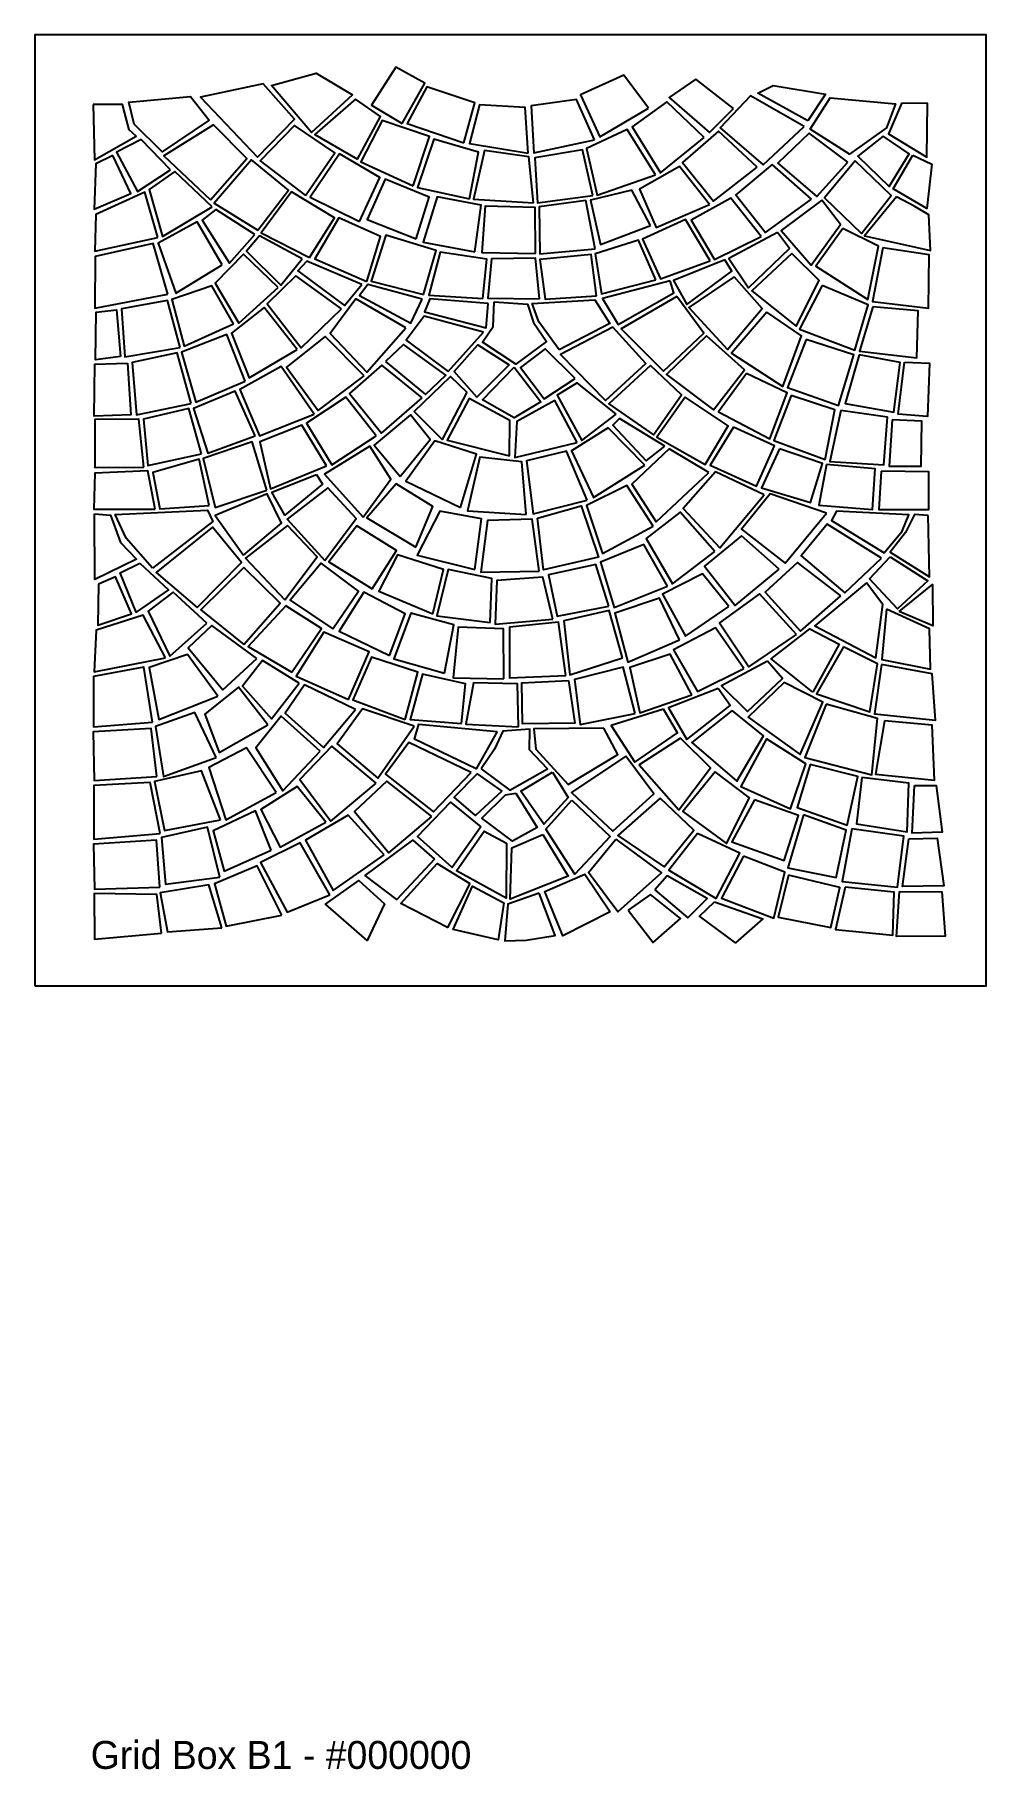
# Model space of a CAD drawing. Header units: metres. Extents: x -20 to 320, y 0 to 620.
import ezdxf

# ---------------------------------------------------------------- set-up
doc = ezdxf.new("R2010")
doc.units = ezdxf.units.M

msp = doc.modelspace()

# ---------------------------------------------------------------- linework, layer by layer
at = {"color": 8}
msp.add_lwpolyline([(-20, 280), (320, 280), (320, 620), (-20, 620), (-20, 280)], dxfattribs=at)
at = {"color": 0}
for points in [[(111.3, 588.23), (119.37, 602.66), (109.04, 608.44), (100.37, 594.82)], [(59.55, 576.16), (72.88, 589.77), (61.68, 602.48), (39.28, 597.61)], [(93.52, 598.54), (78.91, 585.05), (64.57, 601.89), (80.62, 606.23)], [(199.36, 593.78), (190.48, 605.52), (175.05, 598.54), (181.86, 583.48)], [(229.63, 593.67), (216.21, 604.14), (206.75, 597.58), (221.05, 585.09)], [(256.25, 589.24), (238.43, 599.09), (243.88, 601.82), (262.55, 598.68)], [(42.39, 589.47), (25.53, 578.09), (15.54, 587.97), (13.61, 595.92), (35.62, 597.85)], [(95.35, 575.54), (103.54, 590.75), (94.63, 596.99), (80.03, 584.28)], [(133.31, 581.36), (137.2, 595.59), (120.15, 601.36), (113.06, 588.23)], [(180.03, 582.4), (173.57, 596.79), (157.33, 594.51), (158.34, 577.79)], [(219.23, 583.26), (205.8, 596.04), (193.48, 587.09), (203.55, 570.59)], [(254.88, 587.18), (235.76, 598.19), (224.92, 586.7), (240.28, 573.42)], [(257.02, 586.22), (264.23, 597.46), (287.55, 595.28), (284.36, 586.72), (271.11, 577.33)], [(299.05, 595.56), (289.66, 595.43), (285.1, 584.56), (298.79, 576.23)], [(0.93, 595), (1.36, 575.25), (16.24, 583.68), (13.72, 585.99), (11.42, 595)], [(115.28, 565.99), (121, 583.63), (104.19, 589.29), (96.52, 574.58)], [(156.3, 577.68), (155.26, 593.98), (138.94, 594.92), (135.32, 581.09)], [(42.85, 560.98), (55.74, 575.75), (43.89, 587.78), (26.1, 576.69)], [(76.81, 562.56), (87.18, 577.81), (72.87, 587.58), (60.53, 574.88)], [(201.83, 569.95), (191.63, 586.05), (177.1, 579.37), (181, 562.65)], [(238.1, 572.58), (224.27, 585.52), (211.5, 574.35), (222.5, 560.5)], [(270.48, 574.43), (256.72, 584.83), (245.48, 574.09), (259.41, 562.18)], [(283.11, 583.77), (274.12, 576.52), (285.33, 565.78), (292.48, 577.46)], [(7.97, 576.83), (1.79, 573.83), (1.25, 557.64), (14.33, 563.26)], [(28.5, 571.74), (18.09, 582.48), (9.26, 577.95), (16.73, 563.95)], [(96.1, 553.2), (103.32, 568.94), (88.86, 577.44), (78.44, 561.93)], [(135.36, 561.37), (138.59, 578), (122.58, 582.6), (116.8, 565.35)], [(158.24, 559.85), (156.52, 576.39), (140.68, 578.65), (136.79, 561.18)], [(179.39, 562.54), (175.74, 578.86), (158.67, 575.96), (159.63, 559.85)], [(293.72, 576.91), (300.52, 573.68), (298.8, 557.81), (286.71, 564.89)], [(43.36, 558.49), (30.05, 571.11), (20.85, 564.61), (25.67, 547.83)], [(59.73, 550.12), (70.63, 564.37), (57.49, 575.23), (44.13, 559.81)], [(221.05, 559.32), (210.42, 572.85), (196.14, 564.79), (202.05, 551.05)], [(257.56, 561.18), (243.47, 573.59), (230.55, 562.69), (241.12, 549.26)], [(273.14, 574.95), (262.23, 561.72), (275.46, 548.92), (286.05, 562.49)], [(116.3, 546.96), (120.96, 561.97), (105.26, 568.39), (98.83, 553.97)], [(200.05, 551.76), (193.4, 564.43), (178.64, 560.89), (182.15, 544.94)], [(23.95, 547.49), (19.31, 563.73), (1.83, 555.73), (1.45, 542.6)], [(78.22, 540.36), (87.1, 554.58), (71.78, 563.81), (60.97, 549.16)], [(137.31, 542.33), (139.46, 559.11), (123.75, 562.06), (118.76, 545.79)], [(158.96, 541.72), (158.78, 558.17), (140.93, 558.71), (139.7, 542.17)], [(180.26, 543.41), (176.95, 560.76), (160.26, 558.44), (160.53, 541.66)], [(239.58, 547.84), (228.71, 561.53), (214.59, 553.75), (222.94, 539.65)], [(261.19, 560.86), (246.76, 549.95), (257.39, 537.65), (267.89, 552.18)], [(287.95, 562.01), (276.48, 548.13), (300.03, 542.85), (299.48, 555.56), (294.45, 558.58)], [(46.93, 537.71), (37.99, 553.09), (24.09, 545.42), (30.48, 527.63)], [(58.7, 548.54), (44.75, 557.47), (39.8, 553.69), (49.58, 538.28)], [(98.69, 531.79), (103.61, 547.91), (88.71, 554.54), (80.11, 539.82)], [(221.33, 539.11), (212.47, 553.88), (197.17, 546.9), (203.61, 532.67)], [(75.6, 539.81), (60.35, 548.13), (55.73, 542.63), (67.91, 530.43)], [(118.9, 527.1), (123.5, 542.9), (105.5, 548.33), (100.21, 531.91)], [(201.87, 532.4), (195.78, 546.6), (180.31, 541.71), (182.54, 527.3)], [(245.39, 549.27), (228.01, 539.93), (235.09, 529.48), (249.66, 543.57)], [(268.75, 550.72), (259.12, 537.23), (277.68, 525.38), (281.47, 544.42)], [(27.6, 527.23), (22.33, 545.35), (1.56, 540.69), (1.47, 522.22)], [(67.03, 529.66), (54.55, 541.54), (44.53, 531.2), (52.9, 516.91)], [(140.13, 525.69), (141.6, 539.78), (124.91, 542.22), (120.8, 526.9)], [(160.39, 525.56), (158.92, 540.05), (143.21, 539.92), (141.87, 525.83)], [(180.74, 526.59), (178.78, 541.39), (160.53, 539.65), (162.41, 525.42)], [(250.55, 541.72), (236.22, 528.4), (252.09, 515.8), (260.31, 532.16)], [(283.06, 543.76), (279.37, 524.58), (299.3, 522.26), (299.56, 541.35)], [(89.63, 522.03), (73.31, 533.74), (63.1, 523.75), (75.24, 508.08)], [(96.93, 530.67), (77.25, 538.99), (74.06, 535.56), (90.7, 523.22)], [(226.63, 539.52), (208.29, 532.09), (213.03, 523.57), (229.11, 535.46)], [(229.86, 533.47), (213.72, 522.47), (227.53, 507.42), (239.9, 522.06)], [(51.07, 516.58), (43.23, 530.25), (29.01, 525.31), (33.41, 508.68)], [(118.41, 525.5), (99.08, 530.69), (96.1, 526.7), (114.39, 516.91)], [(207.08, 532.04), (182.92, 525.71), (188.51, 516.36), (208.37, 527.69)], [(261.3, 530.38), (253.3, 514.7), (273.09, 507.21), (277.74, 523.42)], [(10.64, 504.98), (1.69, 503.81), (1.96, 520.85), (9.21, 521.66)], [(31.94, 508.21), (27.43, 525), (11.02, 521.99), (12.25, 504.79)], [(73.73, 507.5), (62.03, 522.46), (50.26, 513.33), (56.64, 497.3)], [(112.64, 515.17), (94.69, 525.61), (85.59, 513.13), (98.68, 499.33)], [(142.01, 523.95), (121.14, 525.58), (119.3, 520.89), (141.28, 515.18)], [(144.16, 524.48), (156.1, 523.68), (158.16, 517.09), (162.89, 510.3), (151.89, 502.23), (140.04, 510.04), (143.82, 515.63)], [(167.39, 507.35), (160.17, 517.31), (157.71, 523.95), (180.12, 525.15), (185.51, 516.8)], [(209.44, 526.35), (189.58, 514.86), (204.72, 499.72), (219.12, 513.27)], [(279.41, 522.74), (274.74, 506.8), (295.13, 504.45), (295.61, 521.23)], [(140.36, 513.68), (119.13, 519.38), (112.75, 510.82), (127.69, 499.58)], [(186.51, 515.38), (167.87, 505.67), (183.93, 489.18), (198.36, 502.5)], [(241.54, 520.8), (228.97, 506.12), (247.27, 494.18), (254.03, 512.33)], [(55.21, 496.16), (48.66, 512.8), (32.5, 506.48), (37.57, 488.61)], [(97.7, 498.08), (83.74, 512.08), (69.99, 501.08), (81.29, 485.62)], [(105.36, 503.16), (119.64, 491.34), (126.94, 498.22), (111.8, 509.28)], [(149.52, 501.95), (137.92, 490.36), (129.93, 499.55), (138.35, 509.08)], [(220.07, 512.39), (205.69, 498.54), (222.54, 485.87), (233.62, 500.14)], [(255.6, 511.01), (248.99, 493.92), (267.2, 487.39), (272.73, 505.59)], [(13.13, 502.57), (14.29, 484.15), (1.26, 483.59), (1.43, 502.24)], [(35.85, 488.1), (30.92, 506.26), (14.88, 502.77), (16.35, 484.06)], [(173.14, 497.14), (162.4, 507.71), (153.55, 501.01), (162.06, 489.76)], [(274.6, 505.56), (269.53, 488.15), (286.95, 485.01), (289.27, 502.79)], [(290.82, 502.88), (299.67, 502.53), (298.98, 483.55), (288.5, 484.32)], [(79.83, 484.34), (68.06, 501.34), (53.29, 493.1), (60.34, 476.58)], [(118.46, 490.16), (104.07, 501.87), (92.47, 491.77), (103.96, 477.6)], [(134.36, 492.21), (125.57, 475.33), (115.56, 485.32), (128.59, 497.85)], [(151.32, 501.09), (160.85, 488.72), (151.32, 482.97), (139.98, 489.5)], [(200.06, 501.7), (185.14, 488.07), (201.11, 476.91), (211.12, 491.29)], [(234.37, 498.93), (224.26, 485.12), (242.62, 475.56), (248.85, 491.99)], [(58.78, 476.61), (51.64, 492.54), (36.75, 486.38), (41.9, 470.44)], [(101.96, 476.57), (91.11, 490.42), (77.16, 481.08), (86.17, 466.26)], [(149.69, 469.47), (149.77, 482.11), (135.24, 489.97), (127.42, 475.09)], [(187.75, 484.38), (173.79, 495.52), (166.62, 491.12), (175.43, 474.97)], [(212.45, 490.38), (202.33, 476.14), (219.51, 466.31), (227.83, 480.17)], [(250.23, 490.97), (244.13, 474.92), (262.49, 468.15), (265.83, 485.83)], [(39.54, 470.18), (35.11, 486.35), (18.84, 482.5), (20.42, 465.98)], [(110.62, 462), (121.28, 475.33), (114.24, 484.05), (101.25, 473.31)], [(173.82, 474.22), (165.88, 489.2), (152.26, 481.77), (151.49, 468.88)], [(268.08, 485.66), (264.11, 467.44), (283.43, 466.22), (284.69, 483.23)], [(18.94, 465.43), (17.19, 482.6), (1.51, 482.39), (1.43, 465.3)], [(84.24, 465.83), (75.44, 480.44), (60.4, 474.42), (64.27, 457.67)], [(197.96, 466.07), (184.86, 479.39), (171.76, 471.26), (179.71, 454.58)], [(205.19, 472.84), (188.95, 482.77), (186.51, 480.4), (198.53, 467.7)], [(229.72, 479.7), (221.33, 466.16), (237.91, 458.63), (244.35, 472.99)], [(286.34, 482.3), (285.24, 465.74), (296.76, 465.72), (296.97, 481.83)], [(62.91, 457.19), (57.67, 474.46), (40.14, 468.44), (44.44, 450.92)], [(97.39, 447.49), (107.25, 461.11), (99.7, 472.92), (83.56, 462.84)], [(132.14, 450.94), (137.83, 470.05), (122.97, 474.86), (112.55, 460.43)], [(220.86, 463.49), (206.69, 471.97), (193.41, 459.28), (202.1, 445.9)], [(246.09, 471.92), (239.74, 458.01), (257.17, 452.73), (261.53, 466.68)], [(42.37, 451.63), (38.71, 468.25), (22.23, 463.49), (24.71, 450.46)], [(155.55, 448.46), (154, 467.25), (139.04, 468.97), (134.61, 449.75)], [(177.45, 453.62), (170.06, 471.1), (155.73, 467.62), (158.13, 448.68)], [(262.88, 466.3), (260.19, 451.79), (279.38, 450.31), (280.33, 464.74)], [(22.99, 450.38), (20.42, 464.12), (1.52, 463.26), (1.09, 450.38)], [(80.7, 462.72), (82.8, 459.33), (69.39, 448.2), (64.7, 456.39)], [(116.17, 436.82), (122.22, 451.38), (109.11, 459.4), (98.62, 447.3)], [(240.62, 455.55), (223.21, 463.66), (211.65, 450.61), (224.75, 436.54)], [(282.47, 464), (281.66, 450.31), (299.51, 450.31), (299.51, 463.73)], [(54.61, 433.91), (68.19, 445.31), (63.08, 455.9), (44.53, 448.09)], [(83.65, 431.98), (94.9, 447.09), (84.76, 458), (70.25, 446.75)], [(200.97, 444.28), (191.57, 458.79), (177.21, 451.69), (182.82, 434.5)], [(262.91, 448.95), (242.75, 455.9), (232.58, 443.2), (248.15, 431.07)], [(1.31, 448.75), (7.02, 448.22), (10.64, 438.42), (16.41, 432.51), (1.51, 425.27)], [(22.08, 429.27), (12.63, 440.01), (8.77, 448.43), (41.75, 449.97), (43.64, 446.02)], [(137.3, 428.81), (139.63, 446.94), (124.8, 449.67), (116.68, 433.97)], [(160.27, 428.17), (157.8, 446.83), (141.81, 446.32), (139.44, 427.85)], [(159.66, 447.18), (175.23, 451.61), (181.4, 433.22), (161.81, 428.66)], [(223.03, 435.25), (210.68, 449.32), (198.44, 439.87), (207.89, 423.66)], [(283.49, 434.73), (289.94, 442.52), (292.35, 448.29), (266.45, 449.63), (264.7, 446.28)], [(299.27, 448.14), (294.37, 448.48), (291.19, 442.04), (285.61, 434.99), (299.7, 426.23)], [(38.01, 415.26), (53.88, 431.29), (43.51, 443.88), (23.44, 427.77)], [(69.36, 417.91), (80.88, 433.29), (70.38, 444.51), (55.36, 432.82)], [(100.61, 421.89), (109.26, 435.55), (95.06, 444.42), (85.13, 431.5)], [(245.98, 428.92), (232.48, 440.84), (219.32, 429.95), (230.22, 415.93)], [(282.51, 432.91), (263.18, 445.05), (253.82, 433.72), (269.41, 420.44)], [(206.07, 422.86), (197.63, 437.74), (182.16, 431.47), (187.09, 415.16)], [(17.52, 431.04), (27.82, 421.59), (16.23, 413.53), (10.54, 427.6)], [(54.74, 402.04), (67.69, 416.79), (54.7, 429.48), (39.35, 414.41)], [(86.56, 407.56), (95.72, 421.09), (82.31, 431.09), (71.32, 417.86)], [(122.24, 412.94), (126.01, 428.76), (109.64, 434.06), (102.91, 421.11)], [(142.76, 409.8), (143.28, 425.63), (127.76, 428.86), (123.66, 412.28)], [(185.16, 415.72), (180.46, 430.64), (163.53, 426.9), (166.73, 412.17)], [(268.02, 419.36), (252.5, 431.3), (240.95, 420.72), (253.63, 406.8)], [(285.67, 433.37), (299.16, 424.69), (288.28, 414.79), (278.29, 425.45)], [(2.81, 423.57), (2.56, 408.88), (14.58, 413), (8.83, 426.23)], [(165.11, 411.1), (161.56, 426.02), (145.14, 424.84), (144.49, 409.27)], [(227.97, 415.61), (218.59, 427.27), (204.31, 420.04), (212.57, 405.01)], [(277.22, 424.01), (258.68, 408.62), (280.55, 397.23), (283.02, 416.23)], [(288.86, 413.75), (300.78, 423.39), (300.91, 408.61)], [(41.52, 409.58), (29.49, 420.7), (20.53, 413.92), (28.27, 397.77)], [(71.86, 392.08), (82.48, 407.69), (69.69, 415.8), (56.26, 401.22)], [(106.72, 398.07), (112.33, 413), (97.59, 420.7), (88.81, 406.8)], [(210.37, 403.7), (203.18, 418.55), (187.27, 413.22), (191.9, 395.65)], [(252.23, 405.51), (238.92, 420.11), (224.64, 409.7), (235.16, 394.02)], [(26.71, 397.27), (18.79, 412.44), (2.01, 407.07), (1.2, 392.19)], [(126.46, 391.71), (129.73, 409.02), (114.35, 413.14), (108.26, 396.82)], [(169.76, 390.9), (167.21, 409.96), (149.68, 408.16), (149.68, 390.03)], [(189.99, 397.26), (185.24, 414.17), (169.1, 410.39), (171.22, 391.18)], [(284.31, 414.62), (282.73, 396.59), (300.09, 393.15), (299.66, 407.54)], [(59.37, 397), (43.3, 408.77), (34.82, 400.8), (47.21, 385.73)], [(92.17, 382.33), (99.52, 399.31), (83.3, 406.39), (73.44, 390.71)], [(147.63, 389.71), (147.48, 407.62), (131.31, 408.17), (129.55, 390.1)], [(233.32, 393.37), (223.3, 407.97), (208.23, 400.12), (216.86, 385.18)], [(257.97, 384.93), (243.19, 396.89), (256.94, 407.61), (267.45, 402.11)], [(45.45, 383.51), (34.54, 398.46), (20.88, 393.82), (24.32, 375.18)], [(112.39, 375.14), (116.91, 392.08), (100.37, 397.45), (93.71, 382.22)], [(214.78, 384.05), (207.08, 398.54), (192.66, 393.71), (196.2, 377.5)], [(269.02, 401.2), (259.29, 384.32), (278.39, 377.91), (281.1, 395.13)], [(22.04, 374.17), (19.03, 393.91), (0.99, 390.58), (0.99, 372.54)], [(74.47, 388.17), (61.42, 396.24), (54.26, 387.06), (64.6, 375.4)], [(132.44, 373.7), (133.93, 387.88), (118.59, 391.4), (114.19, 375.13)], [(194.59, 377.29), (190.3, 393.93), (172.9, 389.53), (174.94, 373.42)], [(241.77, 396.03), (225.34, 387.22), (234.7, 377.98), (247.18, 389.83)], [(282.56, 394.79), (280.01, 377.22), (301.81, 374.94), (300.63, 391.47)], [(63.24, 373.26), (52.77, 386.78), (40.77, 377.06), (45.9, 363.43)], [(94.66, 378.72), (76.45, 387.57), (69.49, 377.43), (83.19, 365.16)], [(152.82, 372.52), (152.54, 387.91), (136.77, 388.24), (134.02, 373.56)], [(170.78, 389.17), (172.96, 373.9), (154.34, 373.57), (154, 388.33)], [(224.16, 386.26), (206.44, 379.39), (213.06, 368.03), (228.43, 380.15)], [(247.84, 388.4), (234.92, 375.97), (253.5, 362.61), (261.65, 381.36)], [(115.53, 372.79), (97.06, 378.98), (88.04, 366.52), (102.56, 354.24)], [(204.61, 378.85), (185.93, 373.05), (194.43, 359.88), (209.69, 370.44)], [(229.15, 378.45), (214.78, 366.96), (230.89, 353.15), (240.36, 369.37)], [(262.81, 380.64), (255.11, 361.62), (279.11, 355.37), (281.17, 375.51)], [(44.8, 361.57), (37.22, 377.71), (23.11, 372.66), (25.98, 354.83)], [(82.03, 363.86), (68.03, 376.4), (58.96, 365.01), (68.63, 349.69)], [(145.21, 370.94), (137.69, 357.52), (115.68, 368.12), (117.29, 373.49)], [(283.58, 374.75), (280.42, 355.65), (301.51, 353.45), (300.69, 373.1)], [(23.66, 354.83), (21.59, 371.96), (0.9, 370.72), (1.24, 353.37)], [(135.95, 356.18), (113.67, 366.92), (105.39, 355.64), (122.53, 342.22)], [(139.48, 357.59), (149.81, 349.94), (163.24, 357.59), (156.79, 364.3), (156.93, 371.68), (147.26, 371.01), (144.31, 364.57)], [(183.36, 372.06), (158.37, 371.89), (159.04, 364.51), (170.61, 351.92), (188.4, 362.66)], [(210.73, 368.54), (196.02, 358.98), (210.16, 342.91), (221.44, 357.94)], [(241.52, 368.22), (232.35, 351.25), (249.99, 343.26), (255.55, 359.37)], [(66.28, 349.04), (55.67, 365.07), (42.19, 358.05), (48.34, 339.27)], [(101.96, 352.44), (86.15, 365.66), (74.75, 353.75), (85.81, 338.86)], [(191.26, 362.07), (171.76, 349.11), (186.59, 335.28), (201.25, 348.55)], [(46.41, 339.27), (39.61, 356.81), (22.84, 352.96), (26.36, 335.52)], [(146.86, 349.54), (137.47, 340.81), (129.82, 347.39), (138.14, 355.71)], [(164.98, 356.38), (170.62, 347.26), (161.89, 337.73), (153.71, 349.54)], [(223.16, 356.44), (211.52, 342.23), (227.13, 330.88), (235.41, 347.13)], [(257.05, 359.06), (252.47, 343.66), (270.34, 337.38), (274.13, 354.74)], [(275.55, 354.39), (273.59, 337.89), (291.69, 335.06), (292.3, 352.4)], [(24.83, 334.44), (21.29, 352.69), (1.07, 351.57), (1.11, 332.35)], [(84, 338.48), (73.81, 351.24), (60.85, 343), (67.67, 329.53)], [(121.85, 340.48), (105.87, 353.07), (94.25, 342.26), (106.55, 327.46)], [(151.96, 348.87), (159.48, 336.52), (150.75, 331.69), (139.75, 339.87), (148.2, 348.19)], [(294.33, 351.58), (302.06, 351.58), (304.21, 334.91), (293.47, 334.57)], [(64.5, 328.48), (58.87, 342.49), (43.79, 335.43), (47.67, 320.9)], [(139.41, 336.75), (129.21, 322.26), (116.73, 333.4), (128.54, 345.61)], [(171.89, 346.28), (185.58, 333.4), (172.97, 319.84), (162.63, 335.95)], [(203.47, 347.05), (188.39, 333.65), (204.88, 322.48), (215.56, 335.65)], [(237.22, 346.45), (229.03, 331.39), (247.84, 324.8), (252.9, 340.87)], [(254.72, 341.08), (249.12, 322.16), (266.41, 318.71), (269.97, 335.62)], [(46.2, 318.75), (41.79, 336.69), (25.26, 332.94), (26.72, 316.34)], [(104.91, 326.75), (92.02, 340.92), (76.75, 331.99), (86.64, 314.05)], [(148.54, 330.98), (148.4, 311.25), (130.69, 321.05), (140.62, 335.28)], [(272.01, 336.04), (268.55, 317.29), (288.25, 315.28), (290.48, 333.46)], [(24.74, 315.24), (23.56, 332.07), (1.03, 330.55), (1.37, 314.48)], [(85.44, 312.51), (74.84, 331.04), (60.67, 324.06), (70.24, 306.32)], [(122.82, 325.27), (109.34, 310.86), (98.07, 319.38), (115.09, 332.05)], [(161.56, 334.07), (170.55, 319.17), (149.88, 310.98), (150.42, 329.24)], [(187.59, 332.34), (203.96, 320.39), (188.39, 306.43), (177.92, 320.52)], [(216.82, 334.42), (206.52, 321.28), (223.46, 311.13), (231.94, 327.38)], [(292.34, 332.51), (302.39, 332.77), (304.8, 315.68), (290.02, 315.42)], [(68.35, 305.21), (59.5, 322.91), (44.21, 316.47), (48.46, 301.26)], [(135.45, 316.51), (127.46, 300.79), (110.81, 309.38), (123.77, 323.64)], [(233.25, 326.37), (225.35, 311.31), (244.12, 304.16), (248.07, 320.57)], [(104.99, 309.23), (98.74, 296.17), (83.84, 309.19), (95.79, 317.65)], [(185.57, 306.43), (168.66, 297.84), (162.24, 313.64), (176.5, 319.85)], [(201.54, 314.22), (213.39, 304.32), (220.26, 311.19), (205.97, 319.32)], [(249.35, 319.5), (245.58, 304.54), (264.49, 300.82), (267.72, 315.1)], [(25.26, 298.78), (23.65, 312.6), (1.29, 312.94), (1.37, 296.7)], [(46.88, 300.66), (42.24, 316.04), (24.8, 313.2), (27.4, 299.32)], [(147.61, 309.64), (145.58, 296.37), (129.47, 300.12), (136.44, 315.54)], [(160.28, 313.07), (149, 309.1), (147.99, 296.1), (155.64, 296.23), (165.98, 297.98)], [(192.02, 306.97), (200.93, 295.41), (210.7, 304), (200.07, 312.61)], [(269.54, 315.2), (266.11, 300.07), (286.61, 298.13), (287.04, 313.49)], [(288.98, 313.73), (304.1, 313.62), (305.36, 297.68), (287.94, 297.57)], [(222.92, 309.94), (240.1, 303.9), (230.44, 295.31), (217.55, 304.84)]]:
    msp.add_lwpolyline(points, close=True, dxfattribs=at)

# ---------------------------------------------------------------- texts
msp.add_text('Grid Box B1 - #000000', height=10).set_placement((0, 0))

doc.saveas('drawing.dxf')
